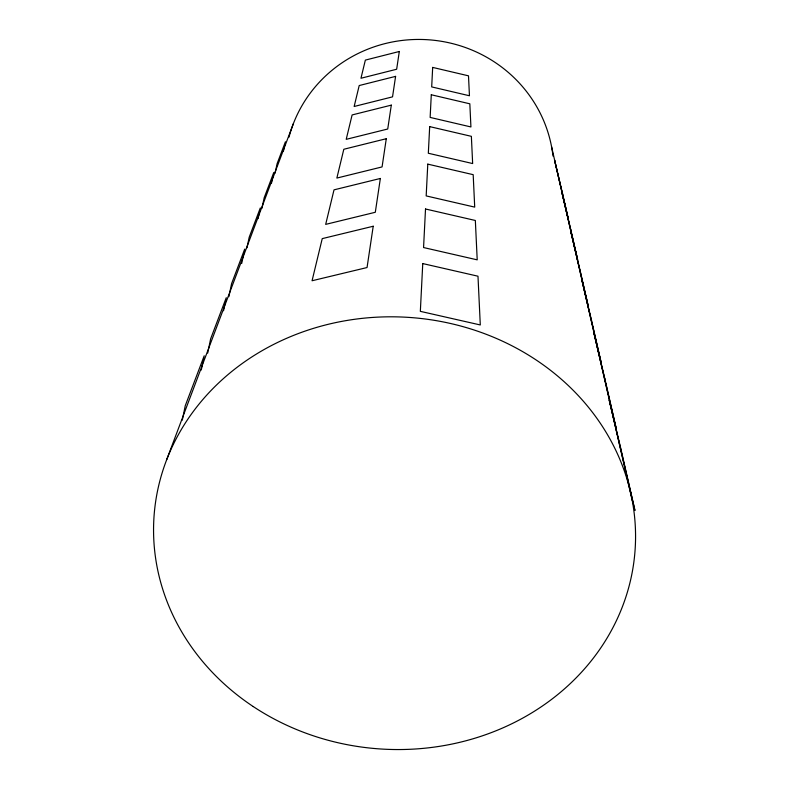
<?xml version="1.0" encoding="UTF-8"?>
<svg xmlns="http://www.w3.org/2000/svg" width="789" height="789" viewBox="0 0 789 789"><rect width="100%" height="100%" fill="white"/><g stroke="black" fill="none" stroke-linecap="round" stroke-linejoin="round"><path stroke-width="1.18" d="M182.308 420.152L185.247 405.763L204.203 355.79L201.274 370.011M207.694 353.107L210.633 338.846L226.256 297.69L223.543 310.718M228.859 296.733L231.601 283.606L244.689 249.127L241.671 263.516M246.977 247.815L249.196 237.233L260.321 207.921L258.062 218.632M261.958 208.266L264.187 197.743L273.763 172.515L271.475 183.245M275.105 173.087L277.097 163.718L285.421 141.783L283.369 151.419M166.676 459.701L293.321 123.765M551.59 146.793L632.245 500.542M289.001 137.158A134.495 130.333 3.9 0 1 428.674 39.795A134.495 130.333 3.9 0 1 552.99 156.064M422.756 263.575L420.34 311.349L480.294 324.96L477.986 276.209L422.756 263.575M425.518 208.996L423.565 247.549L477.207 259.847L475.343 220.476L425.518 208.996M427.786 164.132L426.178 195.909L474.712 207.122L473.183 174.665L427.786 164.132M429.68 126.615L428.328 153.253L472.65 163.55L471.368 136.339L429.68 126.615M431.287 94.769L430.143 117.423L470.925 126.95L469.83 103.803L431.287 94.769M432.678 67.41L431.691 86.908L469.445 95.765L468.498 75.833L432.678 67.41M373.217 226.246L367.053 267.54L312.059 280.756L322.237 238.623L373.217 226.246M380.357 178.462L375.308 212.28L325.679 224.382L334.013 189.853L380.357 178.462M386.285 138.716L382.073 166.923L336.864 178.067L343.817 149.259L386.285 138.716M391.305 105.134L387.734 129.011L346.213 139.337L352.111 114.938L391.305 105.134M395.595 76.375L392.537 96.86L354.153 106.485L359.202 85.547L395.595 76.375M399.313 51.482L396.66 69.245L360.967 78.249L365.356 60.102L399.313 51.482M562.596 193.907L554.519 159.999L568.455 219.579L562.596 193.907M570.822 229.915L562.212 193.749L577.607 259.63L570.822 229.915M580.359 271.663L571.128 232.913L588.308 306.448L580.359 271.663M591.553 320.62L581.611 278.921L600.981 361.904L591.553 320.62M604.857 378.848L594.097 333.708L616.239 428.634L604.857 378.848M620.953 449.257L609.216 400.072L634.938 510.473L620.953 449.257M253.23 706.549A241.118 216.255 3.9 0 0 634.287 558.612A241.118 216.255 3.9 0 0 296.151 334.378A241.118 216.255 3.9 0 0 253.23 706.549"/></g></svg>
